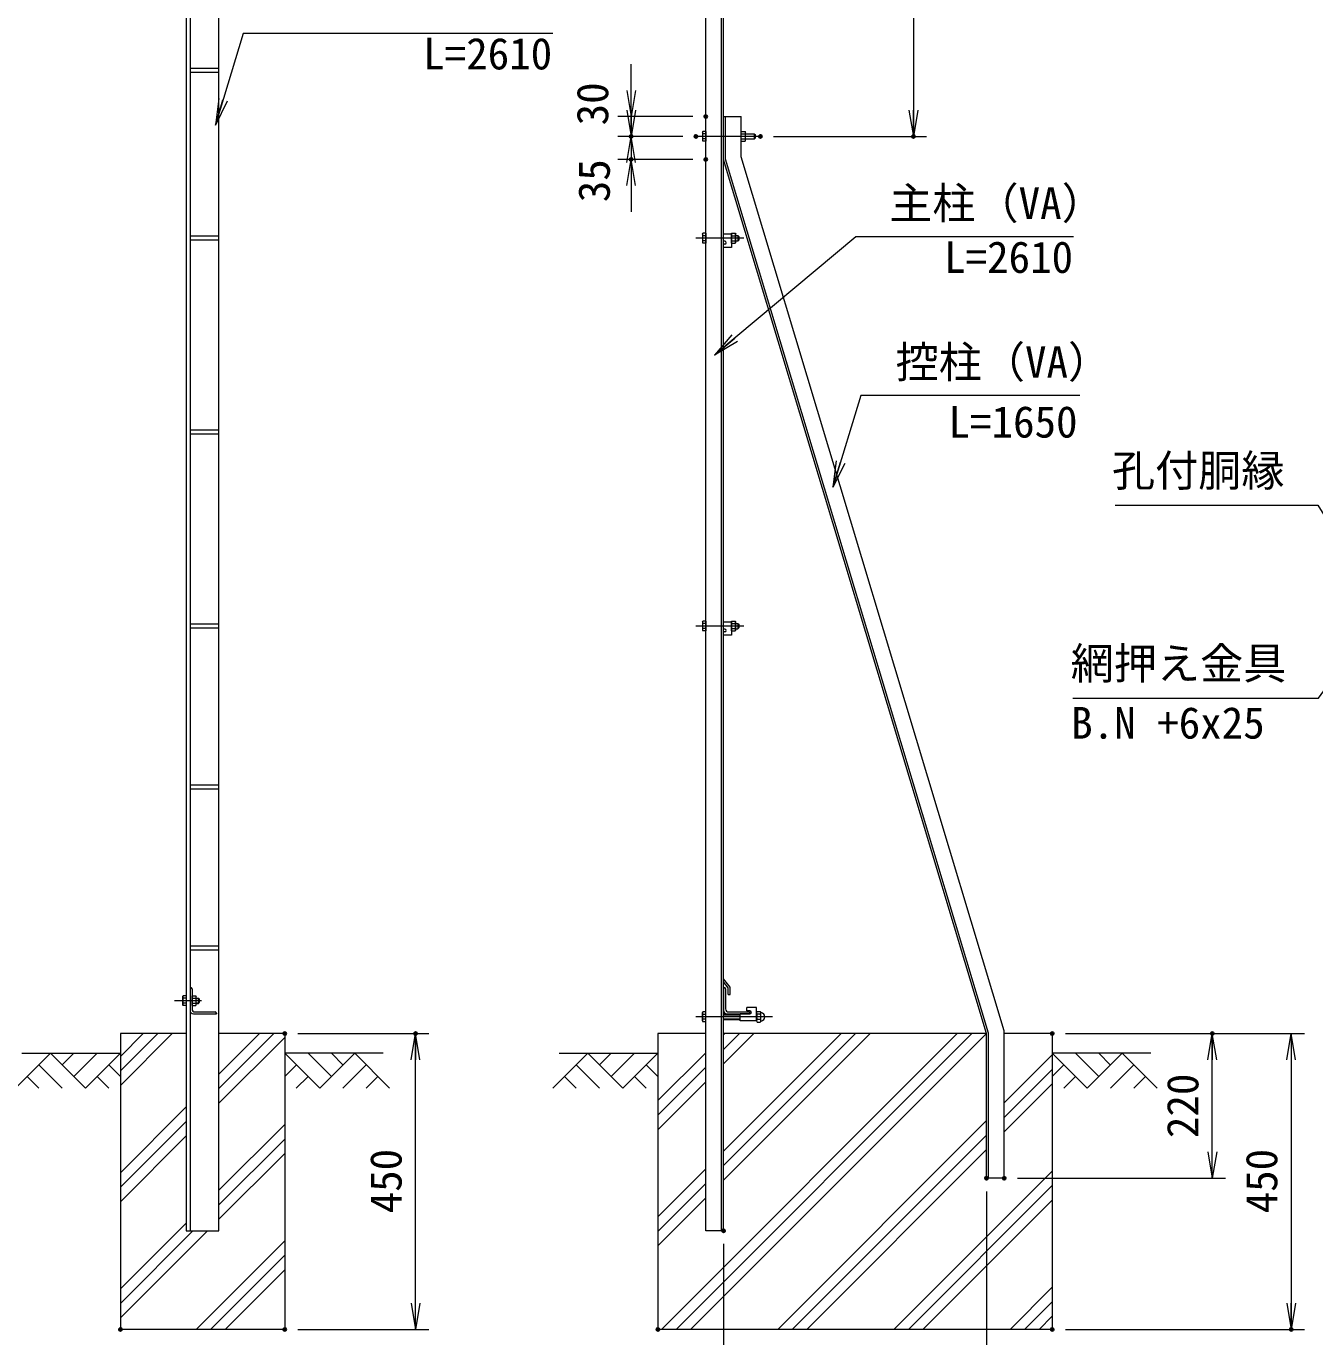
# Model space of a CAD drawing. Units: millimetres at full size. Extents: x -4200 to 4200, y -2970 to 2970.
# Drawn here: x -327 to 1634, y -573 to 1421 of the extents above; entities that cross this region are included whole.
import ezdxf
from ezdxf.enums import TextEntityAlignment as Align

# ---------------------------------------------------------------- set-up
doc = ezdxf.new("R2010")
doc.units = ezdxf.units.MM
doc.header["$LTSCALE"] = 10
doc.header["$PDMODE"] = 32
doc.header["$PDSIZE"] = 5
doc.linetypes.add('USER1', pattern=[50.8, 31.75, -6.35, 6.35, -6.35])
for name, color, linetype, lineweight in [('0-0_D-STR1', 1, 'Continuous', 18), ('0-1_D-STR-DIM', 7, 'Continuous', 13), ('0-2_0', 7, 'Continuous', 18), ('0-5_D-STR3', 3, 'Continuous', 13), ('0-6_D-BMK', 2, 'USER1', 13), ('0-8_D-STR-TXT', 7, 'Continuous', 13), ('0-B_D-BGD', 7, 'Continuous', 18), ('0-C_D-STR4', 7, 'Continuous', 18), ('0-D_D-DCR-HCH', 7, 'Continuous', 13), ('0-E_CENTLN-LMEC0', 2, 'USER1', 18)]:
    doc.layers.add(name, color=color, linetype=linetype, lineweight=lineweight)
doc.layers.add('0-3_Defpoints', color=7, linetype='Continuous')
doc.styles.add('ＭＳ ゴシック', font='')
doc.styles.get('ＭＳ ゴシック').set_extended_font_data('MS Gothic')

# ---------------------------------------------------------------- blocks, each defined once
blk = doc.blocks.new('_Open')
at = {"layer": '0-2_0'}
blk.add_line((-10, 1.667), (0, 0), dxfattribs=at)
blk.add_lwpolyline([(-10, -1.667), (0, 0), (-10, 0)], dxfattribs=at)

msp = doc.modelspace()

# ---------------------------------------------------------------- linework, layer by layer
at = {"layer": '0-0_D-STR1'}
for p, q in [((-77.39, 1746.83), (-77.39, -411.84)), ((707.28, -411.84), (707.28, 1754.15)), ((731.28, -411.84), (731.28, 1748.83)), ((734.28, -411.84), (734.28, 1748.16)), ((734.28, 1283.16), (761.28, 1283.16)), ((734.28, 1218.16), (734.28, 1283.16)), ((737.28, 1218.61), (737.28, 1283.16)), ((761.28, 1222.16), (761.28, 1283.16)), ((1134.28, -111.84), (734.28, 1218.16)), ((1137.28, -111.39), (737.28, 1218.61)), ((1161.28, -107.84), (761.28, 1222.16)), ((734.28, -33.18), (734.28, -28.61)), ((744.28, -41.11), (734.28, -28.61)), ((741.28, -42.23), (734.28, -33.18)), ((-76.39, -41.84), (-77.39, -41.84)), ((-77.39, -41.84), (-77.39, -76.84)), ((-74.39, -43.84), (-74.39, -74.34)), ((734.28, -41.84), (734.28, -76.84)), ((735.28, -41.84), (734.28, -41.84)), ((737.28, -43.84), (737.28, -74.34)), ((741.28, -52.11), (741.28, -42.23)), ((741.28, -52.11), (744.28, -52.11)), ((744.28, -52.11), (744.28, -41.11)), ((-69.89, -78.84), (-39.39, -78.84)), ((741.78, -78.84), (772.28, -78.84)), ((-72.39, -81.84), (-37.39, -81.84)), ((-37.39, -80.84), (-37.39, -81.84)), ((739.28, -81.84), (774.28, -81.84)), ((774.28, -80.84), (774.28, -81.84)), ((1134.28, -331.84), (1134.28, -111.84)), ((1137.28, -331.84), (1137.28, -111.39)), ((1161.28, -331.84), (1161.28, -107.84)), ((1161.28, -331.84), (1134.28, -331.84)), ((734.28, -411.84), (707.28, -411.84))]:
    msp.add_line(p, q, dxfattribs=at)
msp.add_lwpolyline([(-83.39, 1748.16), (-83.39, -411.84), (-33.39, -411.84), (-33.39, 1737.08)], dxfattribs=at)
for centre, radius, start, end in [((-76.39, -43.84), 2, 0, 90), ((735.28, -43.84), 2, 0, 90), ((-72.39, -76.84), 5, 180, 270), ((-69.89, -74.34), 4.5, 180, 270), ((-39.39, -80.84), 2, 0, 90), ((739.28, -76.84), 5, 180, 270), ((741.78, -74.34), 4.5, 180, 270), ((772.28, -80.84), 2, 0, 90)]:
    msp.add_arc(centre, radius, start, end, dxfattribs=at)
at = {"layer": '0-1_D-STR-DIM'}
for p, q in [((1023.04, 1748.16), (1023.04, 1253.16)), ((593.57, 1323.16), (593.57, 1363.16)), ((593.57, 1293.16), (593.57, 1333.16)), ((687.28, 1283.16), (573.57, 1283.16)), ((593.57, 1283.16), (593.57, 1253.16)), ((672.28, 1253.16), (573.57, 1253.16)), ((672.28, 1253.16), (573.57, 1253.16)), ((593.57, 1253.16), (593.57, 1218.16)), ((810.28, 1253.16), (1043.04, 1253.16)), ((687.28, 1218.16), (573.57, 1218.16)), ((593.57, 1213.16), (593.57, 1173.16)), ((593.57, 1178.16), (593.57, 1138.16)), ((86.61, -111.84), (285.62, -111.84)), ((265.62, -561.84), (265.62, -111.84)), ((1254.28, -111.84), (1497.89, -111.84)), ((1254.28, -111.84), (1617.89, -111.84)), ((1477.89, -331.84), (1477.89, -111.84)), ((1597.89, -111.84), (1597.89, -561.84)), ((1181.28, -331.84), (1497.89, -331.84)), ((1134.28, -351.84), (1134.28, -739.15)), ((734.28, -431.84), (734.28, -739.15)), ((86.61, -561.84), (285.62, -561.84)), ((1254.28, -561.84), (1617.89, -561.84))]:
    msp.add_line(p, q, dxfattribs=at)
at = {"layer": '0-3_Defpoints'}
for p in [(707.28, 1283.16), (593.57, 1253.16), (692.28, 1253.16), (790.28, 1253.16), (1023.04, 1253.16), (593.57, 1218.16), (707.28, 1218.16), (66.61, -111.84), (265.62, -111.84), (1234.28, -111.84), (1477.89, -111.84), (1134.28, -331.84), (1161.28, -331.84), (734.28, -411.84), (-183.39, -561.84), (66.61, -561.84), (66.61, -561.84), (634.28, -561.84), (1234.28, -561.84), (1234.28, -561.84), (1597.89, -561.84)]:
    msp.add_point(p, dxfattribs=at)
at = {"layer": '0-5_D-STR3'}
for p, q in [((-33.39, 1356.16), (-77.39, 1356.16)), ((-33.39, 1350.16), (-77.39, 1350.16)), ((701.98, 1259.46), (702.67, 1260.67)), ((701.98, 1259.46), (701.98, 1246.86)), ((707.28, 1260.67), (702.67, 1260.67)), ((707.28, 1256.91), (702.67, 1256.91)), ((707.28, 1260.67), (707.28, 1245.66)), ((761.28, 1260.67), (767.05, 1260.67)), ((761.28, 1245.66), (761.28, 1260.67)), ((761.28, 1256.91), (767.05, 1256.91)), ((767.05, 1260.67), (767.78, 1259.41)), ((767.78, 1246.91), (767.78, 1259.41)), ((767.78, 1257.16), (781.08, 1257.16)), ((781.08, 1257.16), (782.28, 1255.96)), ((781.08, 1257.16), (781.08, 1249.16)), ((701.98, 1246.86), (702.67, 1245.66)), ((707.28, 1249.41), (702.67, 1249.41)), ((707.28, 1245.66), (702.67, 1245.66)), ((761.28, 1249.41), (767.05, 1249.41)), ((761.28, 1245.66), (767.05, 1245.66)), ((767.05, 1245.66), (767.78, 1246.91)), ((767.78, 1249.16), (781.08, 1249.16)), ((781.08, 1249.16), (782.28, 1250.36)), ((782.28, 1255.96), (782.28, 1250.36)), ((-33.39, 1101.16), (-77.39, 1101.16)), ((701.98, 1104.46), (702.67, 1105.67)), ((701.98, 1104.46), (701.98, 1091.86)), ((707.28, 1105.67), (702.67, 1105.67)), ((707.28, 1101.91), (702.67, 1101.91)), ((707.28, 1105.67), (707.28, 1090.66)), ((746.28, 1104.16), (734.28, 1104.16)), ((746.28, 1090.66), (746.28, 1105.67)), ((746.28, 1101.91), (752.05, 1101.91)), ((752.78, 1091.91), (752.78, 1104.41)), ((752.78, 1102.16), (756.08, 1102.16)), ((756.08, 1102.16), (757.28, 1100.96)), ((757.28, 1100.96), (757.28, 1095.36)), ((-33.39, 1095.16), (-77.39, 1095.16)), ((701.98, 1091.86), (702.67, 1090.66)), ((707.28, 1094.41), (702.67, 1094.41)), ((707.28, 1090.66), (702.67, 1090.66)), ((736.03, 1093.66), (734.28, 1093.66)), ((736.03, 1089.16), (734.28, 1089.16)), ((746.28, 1094.41), (752.05, 1094.41)), ((752.78, 1094.16), (756.08, 1094.16)), ((-33.39, 806.16), (-77.39, 806.16)), ((-33.39, 800.16), (-77.39, 800.16)), ((-33.39, 511.16), (-77.39, 511.16)), ((-33.39, 505.16), (-77.39, 505.16)), ((701.98, 514.46), (702.67, 515.67)), ((701.98, 514.46), (701.98, 501.86)), ((701.98, 501.86), (702.67, 500.66)), ((707.28, 515.67), (702.67, 515.67)), ((707.28, 511.91), (702.67, 511.91)), ((707.28, 504.41), (702.67, 504.41)), ((707.28, 500.66), (702.67, 500.66)), ((707.28, 515.67), (707.28, 500.66)), ((746.28, 514.16), (734.28, 514.16)), ((736.03, 503.66), (734.28, 503.66)), ((736.03, 499.16), (734.28, 499.16)), ((746.28, 515.67), (752.05, 515.67)), ((746.28, 500.66), (746.28, 515.67)), ((746.28, 514.16), (746.28, 494.16)), ((746.28, 511.91), (752.05, 511.91)), ((746.28, 504.41), (752.05, 504.41)), ((746.28, 500.66), (752.05, 500.66)), ((752.05, 515.67), (752.78, 514.41)), ((752.05, 500.66), (752.78, 501.91)), ((752.78, 501.91), (752.78, 514.41)), ((752.78, 512.16), (756.08, 512.16)), ((752.78, 504.16), (756.08, 504.16)), ((756.08, 512.16), (757.28, 510.96)), ((756.08, 512.16), (756.08, 504.16)), ((756.08, 504.16), (757.28, 505.36)), ((757.28, 510.96), (757.28, 505.36)), ((746.28, 494.16), (734.28, 494.16)), ((-33.39, 266.16), (-77.39, 266.16)), ((-33.39, 260.16), (-77.39, 260.16)), ((-33.39, 21.16), (-77.39, 21.16)), ((-33.39, 15.16), (-77.39, 15.16)), ((-88.69, -55.54), (-88, -54.33)), ((-88.69, -55.54), (-88.69, -68.14)), ((-83.39, -54.33), (-88, -54.33)), ((-83.39, -58.09), (-88, -58.09)), ((-83.39, -54.33), (-83.39, -69.34)), ((-74.39, -54.33), (-68.62, -54.33)), ((-74.39, -69.34), (-74.39, -54.33)), ((-74.39, -58.09), (-68.62, -58.09)), ((-68.62, -54.33), (-67.89, -55.59)), ((-67.89, -68.09), (-67.89, -55.59)), ((-67.89, -57.84), (-64.59, -57.84)), ((-67.89, -58.59), (-63.84, -58.59)), ((-64.59, -57.84), (-63.39, -59.04)), ((-63.39, -59.04), (-63.39, -64.64)), ((-88.69, -68.14), (-88, -69.34)), ((-83.39, -65.59), (-88, -65.59)), ((-83.39, -69.34), (-88, -69.34)), ((-74.39, -65.59), (-68.62, -65.59)), ((-74.39, -69.34), (-68.62, -69.34)), ((-68.62, -69.34), (-67.89, -68.09)), ((-67.89, -65.09), (-63.84, -65.09)), ((-67.89, -65.84), (-64.59, -65.84)), ((701.98, -80.04), (702.67, -78.83)), ((707.28, -78.83), (702.67, -78.83)), ((707.28, -93.84), (707.28, -78.83)), ((784.53, -72.34), (769.53, -72.34)), ((784.53, -92.34), (784.53, -72.34)), ((785.53, -78.24), (790.03, -78.24)), ((701.98, -92.64), (701.98, -80.04)), ((701.98, -92.64), (702.67, -93.84)), ((707.28, -82.59), (702.67, -82.59)), ((707.28, -90.09), (702.67, -90.09)), ((707.28, -93.84), (702.67, -93.84)), ((734.28, -82.34), (759.53, -82.34)), ((734.28, -83.09), (759.53, -83.09)), ((734.28, -89.59), (759.53, -89.59)), ((734.28, -90.34), (759.53, -90.34)), ((774.28, -81.84), (759.53, -81.84)), ((784.53, -92.57), (784.53, -80.23)), ((784.53, -92.57), (784.53, -80.23)), ((790.03, -82.29), (785.53, -82.29)), ((790.03, -90.39), (785.53, -90.39)), ((785.53, -94.44), (790.03, -94.44)), ((791.03, -92.57), (791.03, -80.23)), ((791.03, -92.57), (791.03, -80.23))]:
    msp.add_line(p, q, dxfattribs=at)
for points in [[(746.28, 1104.16), (746.28, 1084.16), (734.28, 1084.16)], [(746.28, 1105.67), (752.05, 1105.67), (752.78, 1104.41)], [(756.08, 1102.16), (756.08, 1094.16), (757.28, 1095.36)], [(746.28, 1090.66), (752.05, 1090.66), (752.78, 1091.91)], [(-64.59, -57.84), (-64.59, -65.84), (-63.39, -64.64)], [(774.28, -77.34), (769.53, -77.34), (769.53, -72.34)], [(784.53, -92.34), (759.53, -92.34), (759.53, -81.84)]]:
    msp.add_lwpolyline(points, dxfattribs=at)
for centre, radius, start, end in [((714.51, 1253.16), 12.42, 162.4121, 197.5879), ((705.42, 1258.79), 3.32, 145.61585, 214.38415), ((764.31, 1258.79), 3.32, 325.61586, 34.38414), ((755.21, 1253.16), 12.42, 342.4121, 17.5879), ((705.42, 1247.53), 3.32, 145.61585, 214.38415), ((764.31, 1247.53), 3.32, 325.61585, 34.38416), ((714.51, 1098.16), 12.42, 162.4121, 197.5879), ((705.42, 1103.79), 3.32, 145.61585, 214.38415), ((749.31, 1103.79), 3.32, 325.61586, 34.38414), ((740.21, 1098.16), 12.42, 342.4121, 17.5879), ((705.42, 1092.53), 3.32, 145.61585, 214.38415), ((736.03, 1091.41), 2.25, 270, 90), ((749.31, 1092.53), 3.32, 325.61585, 34.38416), ((714.51, 508.16), 12.42, 162.4121, 197.5879), ((705.42, 513.79), 3.32, 145.61585, 214.38415), ((705.42, 502.53), 3.32, 145.61585, 214.38415), ((736.03, 501.41), 2.25, 270, 90), ((749.31, 513.79), 3.32, 325.61586, 34.38414), ((740.21, 508.16), 12.42, 342.4121, 17.5879), ((749.31, 502.53), 3.32, 325.61585, 34.38416), ((-85.26, -56.21), 3.32, 145.61585, 214.38415), ((-76.16, -61.84), 12.42, 162.4121, 197.5879), ((-71.36, -56.21), 3.32, 325.61586, 34.38414), ((-80.46, -61.84), 12.42, 342.4121, 17.5879), ((-85.26, -67.47), 3.32, 145.61585, 214.38415), ((-71.36, -67.47), 3.32, 325.61585, 34.38416), ((705.42, -80.71), 3.32, 145.61585, 214.38415), ((774.28, -79.59), 2.25, 270, 90), ((787.08, -80.26), 2.55, 127.42505, 232.57495), ((788.48, -80.26), 2.55, 307.42505, 52.57495), ((791.4, -79.39), 0.5, 196.57981, 262.83194), ((714.51, -86.34), 12.42, 162.4121, 197.5879), ((705.42, -91.97), 3.32, 145.61585, 214.38415), ((793.23, -86.34), 8.7, 152.26063, 207.73937), ((787.07, -92.41), 2.54, 127.21089, 232.78911), ((782.33, -86.34), 8.7, 332.26063, 27.73937), ((788.49, -92.41), 2.54, 307.21089, 52.78911), ((791.4, -93.28), 0.5, 97.16806, 170.16084), ((790.53, -86.34), 6.5, 277.16806, 82.83194)]:
    msp.add_arc(centre, radius, start, end, dxfattribs=at)
at = {"layer": '0-6_D-BMK'}
for p, q in [((790.28, 1253.16), (692.28, 1253.16)), ((765.28, 1098.16), (692.28, 1098.16)), ((765.28, 508.16), (692.28, 508.16)), ((808.51, -86.34), (692.28, -86.34))]:
    msp.add_line(p, q, dxfattribs=at)
at = {"layer": '0-8_D-STR-TXT'}
for points in [[(474.34, 1409.88), (3.36, 1409.88), (-38.33, 1272.22)], [(1266.83, 1100.35), (935.45, 1100.35), (722.19, 921.74)], [(1276.56, 858.81), (942.9, 858.81), (901.2, 721.15)], [(1330.08, 692.3), (1638.37, 692.3), (1703.48, 587.82)], [(1265.47, 398.68), (1639.49, 398.68), (1743.85, 542.6)]]:
    msp.add_lwpolyline(points, dxfattribs=at)
at = {"layer": '0-B_D-BGD'}
for p, q in [((-333.39, -141.84), (-183.39, -141.84)), ((216.61, -141.84), (66.61, -141.84)), ((484.28, -141.84), (634.28, -141.84)), ((1384.28, -141.84), (1234.28, -141.84))]:
    msp.add_line(p, q, dxfattribs=at)
at = {"layer": '0-C_D-STR4'}
for p, q in [((-183.39, -111.84), (-183.39, -561.84)), ((-83.39, -111.84), (-183.39, -111.84)), ((66.61, -111.84), (-33.39, -111.84)), ((66.61, -111.84), (66.61, -561.84)), ((1134.28, -111.84), (734.28, -111.84)), ((1234.28, -111.84), (1161.28, -111.84)), ((66.61, -561.84), (-183.39, -561.84))]:
    msp.add_line(p, q, dxfattribs=at)
for points in [[(707.28, -111.84), (634.28, -111.84), (634.28, -561.84)], [(1234.28, -111.84), (1234.28, -561.84), (634.28, -561.84)]]:
    msp.add_lwpolyline(points, dxfattribs=at)
at = {"layer": '0-D_D-DCR-HCH'}
for p, q in [((-183.39, -190.83), (-104.4, -111.84)), ((-183.39, -168.73), (-126.5, -111.84)), ((-183.39, -146.64), (-148.6, -111.84)), ((-33.39, -195.51), (50.28, -111.84)), ((-33.39, -173.41), (28.18, -111.84)), ((-33.39, -217.61), (66.61, -117.61)), ((639.86, -561.84), (1089.86, -111.84)), ((661.96, -561.84), (1111.96, -111.84)), ((684.06, -561.84), (1134.06, -111.84)), ((734.28, -158.07), (780.51, -111.84)), ((734.28, -334.84), (957.28, -111.84)), ((734.28, -135.97), (758.41, -111.84)), ((734.28, -312.75), (935.19, -111.84)), ((734.28, -113.87), (736.31, -111.84)), ((734.28, -290.65), (913.09, -111.84)), ((-289.82, -141.84), (-343.03, -195.05)), ((-289.82, -141.84), (-236.61, -195.05)), ((-272.08, -159.58), (-254.34, -141.84)), ((-254.34, -177.31), (-218.87, -141.84)), ((-236.61, -195.05), (-183.39, -141.84)), ((119.82, -195.05), (66.61, -141.84)), ((137.55, -177.31), (102.08, -141.84)), ((173.03, -141.84), (119.82, -195.05)), ((155.38, -159.67), (137.55, -141.84)), ((173.03, -141.84), (226.24, -195.05)), ((527.85, -141.84), (474.64, -195.05)), ((527.85, -141.84), (581.07, -195.05)), ((545.59, -159.58), (563.33, -141.84)), ((563.33, -177.31), (598.8, -141.84)), ((581.07, -195.05), (634.28, -141.84)), ((634.28, -213.87), (707.28, -140.87)), ((1161.28, -217.2), (1234.28, -144.2)), ((1287.49, -195.05), (1234.28, -141.84)), ((1305.23, -177.31), (1269.75, -141.84)), ((1340.7, -141.84), (1287.49, -195.05)), ((1323.06, -159.67), (1305.23, -141.84)), ((1340.7, -141.84), (1393.91, -195.05)), ((-325.29, -177.31), (-307.47, -195.05)), ((-307.56, -159.58), (-271.92, -195.05)), ((-218.87, -177.31), (-201.05, -195.05)), ((-201.13, -159.58), (-183.39, -177.23)), ((84.34, -159.58), (66.61, -177.23)), ((102.08, -177.31), (84.26, -195.05)), ((190.77, -159.58), (155.13, -195.05)), ((208.5, -177.31), (190.69, -195.05)), ((492.38, -177.31), (510.2, -195.05)), ((510.12, -159.58), (545.75, -195.05)), ((598.8, -177.31), (616.62, -195.05)), ((616.54, -159.58), (634.28, -177.23)), ((634.28, -235.97), (707.28, -162.97)), ((1161.28, -239.3), (1234.28, -166.3)), ((1252.02, -159.58), (1234.28, -177.23)), ((1269.75, -177.31), (1251.93, -195.05)), ((1358.44, -159.58), (1322.8, -195.05)), ((1376.18, -177.31), (1358.36, -195.05)), ((634.28, -258.07), (707.28, -185.07)), ((1161.28, -261.4), (1234.28, -188.4)), ((-183.39, -323.41), (-83.39, -223.41)), ((-183.39, -345.51), (-83.39, -245.51)), ((-33.39, -350.19), (66.61, -250.19)), ((816.64, -561.84), (1134.28, -244.2)), ((-183.39, -367.61), (-83.39, -267.61)), ((-33.39, -372.29), (66.61, -272.29)), ((838.74, -561.84), (1134.28, -266.3)), ((-33.39, -394.39), (66.61, -294.39)), ((860.84, -561.84), (1134.28, -288.4)), ((634.28, -390.65), (707.28, -317.65)), ((993.42, -561.84), (1234.28, -320.98)), ((634.28, -412.75), (707.28, -339.75)), ((1015.52, -561.84), (1234.28, -343.08)), ((634.28, -434.84), (707.28, -361.84)), ((1037.61, -561.84), (1234.28, -365.17)), ((-183.39, -500.19), (-83.39, -400.19)), ((-183.39, -544.39), (-50.85, -411.84)), ((-183.39, -522.29), (-72.95, -411.84)), ((-68.27, -561.84), (66.61, -426.97)), ((-46.17, -561.84), (66.61, -449.06)), ((-24.07, -561.84), (66.61, -471.16)), ((1170.2, -561.84), (1234.28, -497.76)), ((1192.29, -561.84), (1234.28, -519.85)), ((1214.39, -561.84), (1234.28, -541.95))]:
    msp.add_line(p, q, dxfattribs=at)
at = {"layer": '0-E_CENTLN-LMEC0'}
msp.add_line((-59.89, -61.84), (-100.89, -61.84), dxfattribs=at)

# ---------------------------------------------------------------- block references
at = {"layer": '0-1_D-STR-DIM', "xscale": 4, "yscale": 4}
for p, rotation in [((593.57, 1283.16), 270), ((593.57, 1253.16), 270), ((1023.04, 1253.16), 270), ((593.57, 1253.16), 90), ((593.57, 1218.16), 90), ((265.62, -111.84), 90), ((1477.89, -111.84), 90), ((1597.89, -111.84), 90), ((1477.89, -331.84), 270), ((265.62, -561.84), 270), ((1597.89, -561.84), 270)]:
    msp.add_blockref('_Open', p, dxfattribs=dict(at, rotation=rotation))
at = {"layer": '0-8_D-STR-TXT', "xscale": 4, "yscale": 4}
for p, rotation in [((-38.91, 1270.31), 253.14944), ((720.66, 920.46), 219.94686), ((900.62, 719.24), 253.14944)]:
    msp.add_blockref('_Open', p, dxfattribs=dict(at, rotation=rotation))

# ---------------------------------------------------------------- texts
at = {"layer": '0-1_D-STR-DIM', "style": 'ＭＳ ゴシック'}
for s, p in [('30', (573.23, 1269.85)), ('35', (575.66, 1152.96)), ('220', (1471.14, -270.85)), ('450', (258.87, -385.34)), ('450', (1591.14, -385.34))]:
    msp.add_text(s, height=48.09, rotation=90, dxfattribs=at).set_placement(p, align=Align.BOTTOM_LEFT)
at = {"layer": '0-8_D-STR-TXT', "style": 'ＭＳ ゴシック'}
for s, p in [('L=2610', (277.26, 1340.55)), ('主柱（VA）', (986.37, 1112.94)), ('L=2610', (1069.76, 1031.02)), ('控柱（VA）', (996.11, 871.4)), ('L=1650', (1076.56, 780.43)), ('孔付胴縁', (1325.26, 706.28)), ('網押え金具', (1262.42, 412.92)), ('B.N +6x25', (1263.14, 322.48))]:
    msp.add_text(s, height=48.09, dxfattribs=at).set_placement(p, align=Align.BOTTOM_LEFT)

doc.saveas('drawing.dxf')
